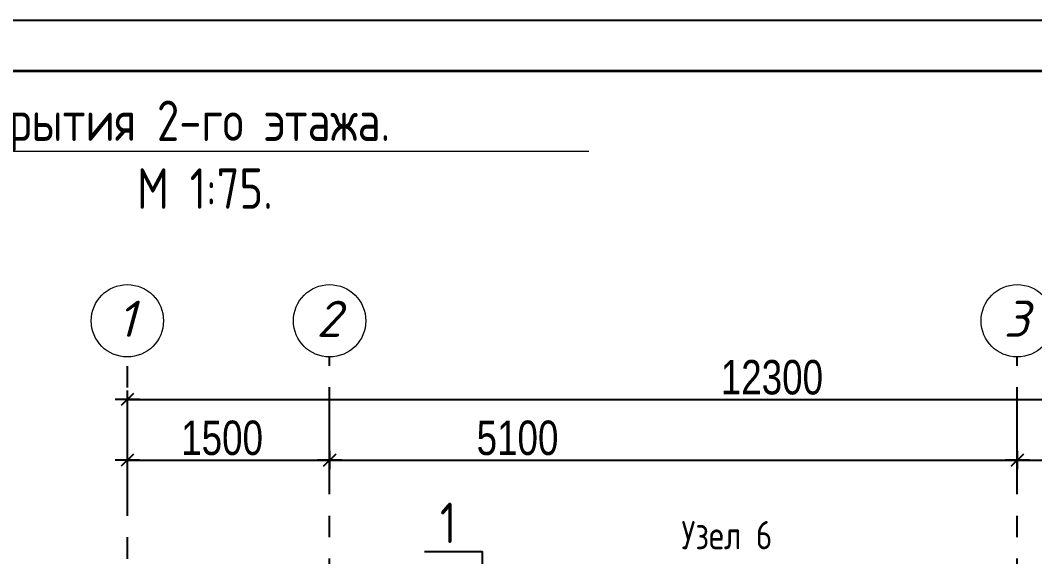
# Model space of a CAD drawing. Extents: x -12289450 to -10763036, y -7834513 to -6150123.
# Drawn here: x -11063820 to -11056296, y -7676240 to -7672261 of the extents above; entities that cross this region are included whole.
import ezdxf

# ---------------------------------------------------------------- set-up
doc = ezdxf.new("R2010")
doc.units = 0
doc.header["$LTSCALE"] = 25
doc.header["$PDMODE"] = 35
doc.linetypes.add('CENTER', pattern=[50.8, 31.75, -6.35, 6.35, -6.35])
doc.layers.get('DefPoints').update_dxf_attribs({"color": 10, "lineweight": 30})
for name, color, linetype in [('005-РАЗМЕРЫ', 252, 'Continuous'), ('014-ОСИ', 251, 'CENTER'), ('Annotation - Text', 7, 'Continuous'), ('ArchiCAD', 7, 'Continuous'), ('EEE', 7, 'Continuous'), ('Новое', 51, 'Continuous'), ('Примечания', 7, 'Continuous')]:
    doc.layers.add(name, color=color, linetype=linetype)
doc.styles.add('gismo', font='isocpeui.ttf')
doc.styles.add('GOST 2.304', font='cs_gost2304.shx')
doc.styles.add('TXT0', font='txt', dxfattribs={"width": 0.8})
doc.dimstyles.new('РАЗМЕРЫ', dxfattribs={"dimscale": 30, "dimtxt": 8.5, "dimasz": 0.15, "dimexe": 0, "dimexo": 0, "dimgap": 1.2, "dimtad": 1, "dimdec": 0, "dimzin": 0, "dimdsep": 46, "dimtxsty": 'TXT0', "dimblk1": 'A8MITTA', "dimblk2": 'A8MITTA', "dimsah": 1, "dimcen": 2, "dimse1": 1, "dimse2": 1, "dimadec": 0, "dimazin": 0, "dimtp": 6, "dimtm": 6, "dimtfac": 1, "dimtdec": 0, "dimtofl": 0, "dimtmove": 0, "dimatfit": 3, "dimldrblk": 'A8MITTA', "dimfxl": 0, "dimtolj": 1, "dimtzin": 0, "dimarcsym": 0})

# ---------------------------------------------------------------- blocks, each defined once
blk = doc.blocks.new('A8MITTA', base_point=(3180, 3140))
for p, q in [((3170, 3130), (3190, 3150)), ((3180, 3155), (3180, 3125)), ((3160, 3140), (3200, 3140))]:
    blk.add_line(p, q)
blk = doc.blocks.new('*D602')
at = {"layer": '005-РАЗМЕРЫ', "color": 0, "lineweight": -2, "ltscale": 1.2, "transparency": 16777216}
blk.add_line((-11061521.3, -7675523.6), (-11056430.3, -7675523.6), dxfattribs=at)
at = {"layer": 'DefPoints', "color": 0, "ltscale": 1.2, "transparency": 16777216}
for p in [(-11056425.8, -7675523.6), (-11061525.8, -7675692.8), (-11056425.8, -7675692.8)]:
    blk.add_point(p, dxfattribs=at)
at = {"layer": '005-РАЗМЕРЫ', "color": 0, "lineweight": -2, "ltscale": 1.2, "transparency": 16777216, "xscale": 4.5, "yscale": 4.5, "zscale": 4.5, "rotation": 180}
blk.add_blockref('A8MITTA', (-11061525.8, -7675523.6), dxfattribs=at)
at = {"layer": '005-РАЗМЕРЫ', "color": 0, "lineweight": -2, "ltscale": 1.2, "transparency": 16777216, "xscale": 4.5, "yscale": 4.5, "zscale": 4.5}
blk.add_blockref('A8MITTA', (-11056425.8, -7675523.6), dxfattribs=at)
at = {"layer": '005-РАЗМЕРЫ', "color": 0, "ltscale": 1.2, "transparency": 16777216, "insert": (-11060132.1, -7675360.1), "char_height": 255, "attachment_point": 5, "style": 'TXT0'}
blk.add_mtext('\\A1;5100', dxfattribs=at)
blk = doc.blocks.new('*D603')
at = {"layer": '005-РАЗМЕРЫ', "color": 0, "lineweight": -2, "ltscale": 1.2, "transparency": 16777216}
blk.add_line((-11063021.3, -7675074.2), (-11050730.3, -7675074.2), dxfattribs=at)
at = {"layer": 'DefPoints', "color": 0, "ltscale": 1.2, "transparency": 16777216}
for p in [(-11050725.8, -7675074.2), (-11063025.8, -7676020.4), (-11050725.8, -7676237.6)]:
    blk.add_point(p, dxfattribs=at)
at = {"layer": '005-РАЗМЕРЫ', "color": 0, "lineweight": -2, "ltscale": 1.2, "transparency": 16777216, "xscale": 4.5, "yscale": 4.5, "zscale": 4.5, "rotation": 180}
blk.add_blockref('A8MITTA', (-11063025.8, -7675074.2), dxfattribs=at)
at = {"layer": '005-РАЗМЕРЫ', "color": 0, "lineweight": -2, "ltscale": 1.2, "transparency": 16777216, "xscale": 4.5, "yscale": 4.5, "zscale": 4.5}
blk.add_blockref('A8MITTA', (-11050725.8, -7675074.2), dxfattribs=at)
at = {"layer": '005-РАЗМЕРЫ', "color": 0, "ltscale": 1.2, "transparency": 16777216, "insert": (-11058245.4, -7674910.7), "char_height": 255, "attachment_point": 5, "style": 'TXT0'}
blk.add_mtext('\\A1;12300', dxfattribs=at)
blk = doc.blocks.new('*D604')
at = {"layer": '005-РАЗМЕРЫ', "color": 0, "lineweight": -2, "ltscale": 1.2, "transparency": 16777216}
blk.add_line((-11063021.3, -7675523.6), (-11061530.3, -7675523.6), dxfattribs=at)
at = {"layer": 'DefPoints', "color": 0, "ltscale": 1.2, "transparency": 16777216}
for p in [(-11061525.8, -7675523.6), (-11063025.8, -7675692.8), (-11061525.8, -7675692.8)]:
    blk.add_point(p, dxfattribs=at)
at = {"layer": '005-РАЗМЕРЫ', "color": 0, "lineweight": -2, "ltscale": 1.2, "transparency": 16777216, "xscale": 4.5, "yscale": 4.5, "zscale": 4.5, "rotation": 180}
blk.add_blockref('A8MITTA', (-11063025.8, -7675523.6), dxfattribs=at)
at = {"layer": '005-РАЗМЕРЫ', "color": 0, "lineweight": -2, "ltscale": 1.2, "transparency": 16777216, "xscale": 4.5, "yscale": 4.5, "zscale": 4.5}
blk.add_blockref('A8MITTA', (-11061525.8, -7675523.6), dxfattribs=at)
at = {"layer": '005-РАЗМЕРЫ', "color": 0, "ltscale": 1.2, "transparency": 16777216, "insert": (-11062323.1, -7675360.1), "char_height": 255, "attachment_point": 5, "style": 'TXT0'}
blk.add_mtext('\\A1;1500', dxfattribs=at)
blk = doc.blocks.new('*D605')
at = {"layer": '005-РАЗМЕРЫ', "color": 0, "lineweight": -2, "ltscale": 1.2, "transparency": 16777216}
blk.add_line((-11056421.3, -7675523.6), (-11052230.3, -7675523.6), dxfattribs=at)
at = {"layer": 'DefPoints', "color": 0, "ltscale": 1.2, "transparency": 16777216}
for p in [(-11052225.8, -7675523.6), (-11056425.8, -7675692.8), (-11052225.8, -7675692.8)]:
    blk.add_point(p, dxfattribs=at)
at = {"layer": '005-РАЗМЕРЫ', "color": 0, "lineweight": -2, "ltscale": 1.2, "transparency": 16777216, "xscale": 4.5, "yscale": 4.5, "zscale": 4.5, "rotation": 180}
blk.add_blockref('A8MITTA', (-11056425.8, -7675523.6), dxfattribs=at)
at = {"layer": '005-РАЗМЕРЫ', "color": 0, "lineweight": -2, "ltscale": 1.2, "transparency": 16777216, "xscale": 4.5, "yscale": 4.5, "zscale": 4.5}
blk.add_blockref('A8MITTA', (-11052225.8, -7675523.6), dxfattribs=at)
at = {"layer": '005-РАЗМЕРЫ', "color": 0, "ltscale": 1.2, "transparency": 16777216, "insert": (-11054421.7, -7675360.1), "char_height": 255, "attachment_point": 5, "style": 'TXT0'}
blk.add_mtext('\\A1;4200', dxfattribs=at)

msp = doc.modelspace()

# ---------------------------------------------------------------- linework, layer by layer
at = {"layer": '014-ОСИ'}
for points in [[(-11063025.8, -7683557.4), (-11063025.8, -7674758.6)], [(-11061525.8, -7688477.2), (-11061525.8, -7674758.6)], [(-11056425.8, -7688477.2), (-11056425.8, -7674758.6)]]:
    msp.add_lwpolyline(points, dxfattribs=at)
at = {"layer": 'Annotation - Text', "color": 0, "lineweight": 20}
for centre in [(-11063025.8, -7674490.2), (-11061525.8, -7674490.2), (-11056425.8, -7674490.2)]:
    msp.add_circle(centre, 268.3, dxfattribs=at)
at = {"layer": 'ArchiCAD', "color": 7, "linetype": 'Continuous', "lineweight": 35}
msp.add_lwpolyline([(-11066019.3, -7672636.3), (-11036394.4, -7672636.3), (-11036394.4, -7694161.2), (-11066019.3, -7694161.2)], close=True, dxfattribs=at)
msp.add_lwpolyline([(-11066019.3, -7672636.3), (-11036394.4, -7672636.3), (-11036394.4, -7694161.2), (-11066019.3, -7694161.2)], close=True, dxfattribs=at)
at = {"layer": 'EEE', "lineweight": 15}
msp.add_line((-11065708, -7673231.7), (-11059603.6, -7673231.7), dxfattribs=at)
at = {"layer": 'Новое', "color": 7, "linetype": 'Continuous'}
msp.add_lwpolyline([(-11067519.3, -7672261.3), (-11036019.4, -7672261.3), (-11036019.4, -7694536.2), (-11067519.3, -7694536.2)], close=True, dxfattribs=at)
at = {"layer": 'Примечания', "ltscale": 3}
for p in [(-11060821.2, -7676201.6), (-11060391.5, -7685379.8)]:
    msp.add_line(p, (-11060391.5, -7676201.6), dxfattribs=at)

# ---------------------------------------------------------------- texts
at = {"layer": 'Annotation - Text', "color": 0, "lineweight": 25, "style": 'GOST 2.304'}
for s, height, p in [('План перекрытия 2-го этажа.', 300, (-11065651.2, -7673156.3)), ('М 1:75.', 300, (-11062955.1, -7673659.6)), ('Узел 6', 210, (-11058915.8, -7676185.3))]:
    msp.add_text(s, height=height, dxfattribs=at).set_placement(p)
at = {"layer": 'Annotation - Text', "color": 0, "lineweight": 25, "char_height": 268.3, "attachment_point": 2, "style": 'gismo'}
for s, insert in [('1', (-11063031.8, -7674341.4)), ('2', (-11061531.8, -7674341.4)), ('3', (-11056431.8, -7674341.4))]:
    msp.add_mtext(s, dxfattribs=dict(at, insert=insert))
at = {"layer": 'Примечания', "ltscale": 3, "style": 'GOST 2.304'}
msp.add_text('1', height=300, rotation=359.99996, dxfattribs=at).set_placement((-11060707.5, -7676139.1))

# ---------------------------------------------------------------- dimensions: what is measured, and where the dimension line sits
at = {"layer": '005-РАЗМЕРЫ', "ltscale": 1.2}
for base, p1, p2, picture, middle in [((-11050725.8, -7675074.2), (-11063025.8, -7676020.4), (-11050725.8, -7676237.6), '*D603', (-11058245.4, -7675074.2)), ((-11061525.8, -7675523.6), (-11063025.8, -7675692.8), (-11061525.8, -7675692.8), '*D604', (-11062323.1, -7675523.6)), ((-11056425.8, -7675523.6), (-11061525.8, -7675692.8), (-11056425.8, -7675692.8), '*D602', (-11060132.1, -7675523.6)), ((-11052225.8, -7675523.6), (-11056425.8, -7675692.8), (-11052225.8, -7675692.8), '*D605', (-11054421.7, -7675523.6))]:
    dim = msp.add_linear_dim(base=base, p1=p1, p2=p2, dimstyle='РАЗМЕРЫ', dxfattribs=at)
    dim.commit()
    dim.dimension.update_dxf_attribs({"geometry": picture, "text_midpoint": middle, "dimtype": 160})

doc.saveas('drawing.dxf')
